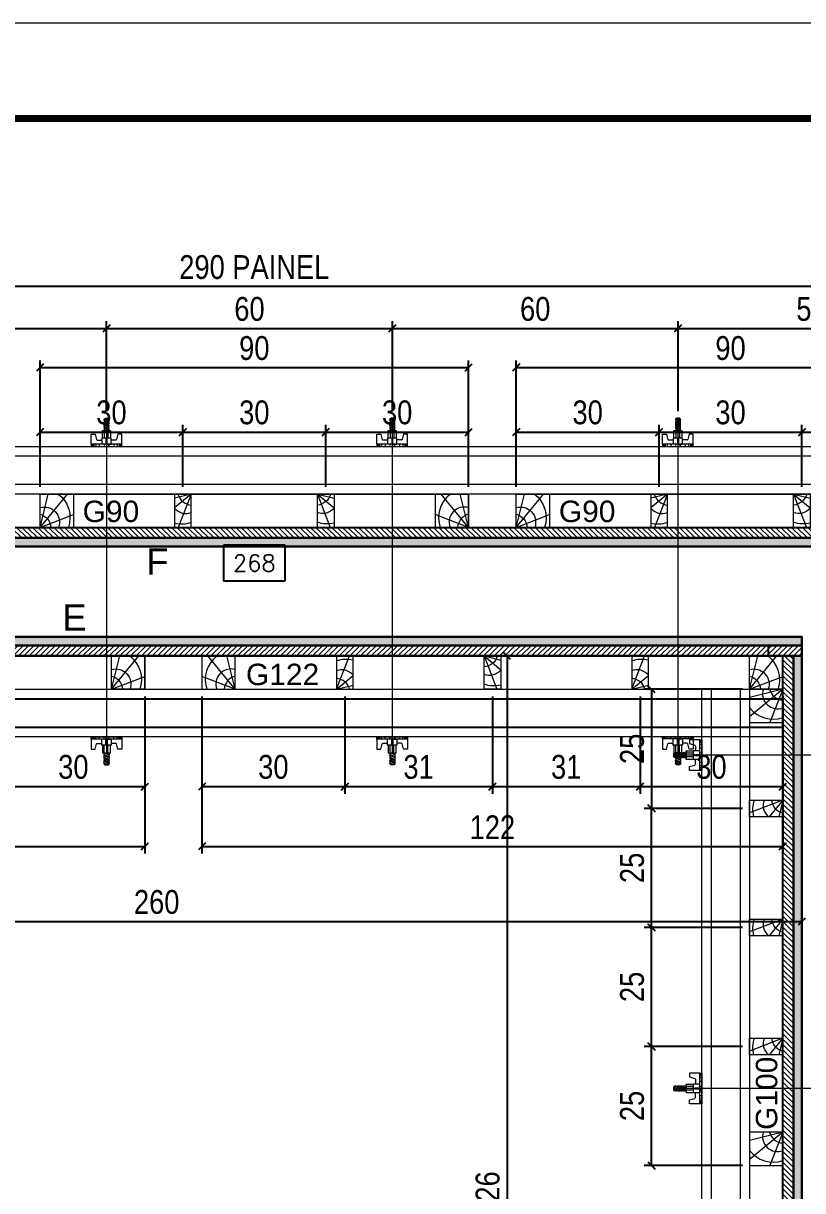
# Model space of a CAD drawing. Extents: x 2949 to 9203, y -16089 to 12527.
# Drawn here: x 6605.4 to 6932.7, y -6340.7 to -5850.5 of the extents above; entities that cross this region are included whole.
import ezdxf
from ezdxf.enums import TextEntityAlignment as Align

# ---------------------------------------------------------------- set-up
doc = ezdxf.new("R2010")
doc.units = 0
doc.linetypes.add('DASHED', pattern=[0.75, 0.5, -0.25])
for name, color, linetype, lineweight in [('CONCRETO', 251, 'Continuous', 25), ('Folhas', 255, 'Continuous', 9), ('Hachura', 251, 'Continuous', 9), ('Madeira', 126, 'Continuous', 18), ('Perfil Metálico', 224, 'Continuous', 18), ('SARRAFO DE PRESSAO', 251, 'DASHED', 9), ('Texto Seção', 7, 'Continuous', 15)]:
    doc.layers.add(name, color=color, linetype=linetype, lineweight=lineweight)
for name, color, linetype in [('COTA', 241, 'Continuous'), ('MEIO_PONT', 93, 'Continuous'), ('Painéis', 200, 'Continuous'), ('SARRAFO', 251, 'Continuous'), ('TEXTO_GERAL', 7, 'Continuous')]:
    doc.layers.add(name, color=color, linetype=linetype)
doc.styles.add('ARIAL', font='arial.ttf')
doc.styles.add('COTA TECNICA 2X', font='techl___.ttf', dxfattribs={"height": 10})
doc.styles.add('ROMANS', font='romans.shx')
doc.styles.add('SANSSERIF', font='sas_____.pfb')
doc.dimstyles.new('Cota Seção interna', dxfattribs={"dimtxt": 7, "dimasz": 6, "dimexe": 0.18, "dimexo": 2, "dimgap": -4, "dimtad": 3, "dimdec": 1, "dimlfac": 0.5, "dimzin": 12, "dimdsep": 46, "dimtxsty": 'ROMANS', "dimblk": 'ARCHTICK', "dimcen": 0.09, "dimse1": 1, "dimse2": 1, "dimsd1": 1, "dimsd2": 1, "dimclrd": 180, "dimclre": 5, "dimclrt": 1, "dimadec": 0, "dimazin": 3, "dimtfac": 1, "dimtdec": 1, "dimtofl": 0, "dimtmove": 0, "dimatfit": 3, "dimldrblk": 'ARCHTICK', "dimfxl": 1, "dimtolj": 1, "dimtzin": 0, "dimarcsym": 0})
doc.dimstyles.new('SECAO PILAR', dxfattribs={"dimtxt": 10, "dimasz": 3, "dimexe": 3, "dimexo": 3, "dimgap": 3, "dimtad": 1, "dimdec": 1, "dimlfac": 0.5, "dimzin": 12, "dimdsep": 46, "dimtxsty": 'COTA TECNICA 2X', "dimblk1": 'OBLIQUE', "dimblk2": 'OBLIQUE', "dimsah": 1, "dimcen": 0.9, "dimclrd": 256, "dimclre": 256, "dimclrt": 256, "dimadec": 1, "dimazin": 3, "dimtfac": 1, "dimtdec": 1, "dimtmove": 0, "dimatfit": 3, "dimfxl": 1, "dimtolj": 1, "dimtzin": 12, "dimarcsym": 0})

# ---------------------------------------------------------------- blocks, each defined once
blk = doc.blocks.new('9999999999')
at = {"layer": 'Folhas'}
blk.add_lwpolyline([(98138.98, 34190.21), (99623.98, 34190.21), (99623.98, 35240.21), (98138.98, 35240.21)], close=True, dxfattribs=at)
at = {"layer": 'Folhas', "color": 30, "const_width": 3}
blk.add_lwpolyline([(98213.98, 34230.21), (99583.98, 34230.21), (99583.98, 35200.21), (98213.98, 35200.21)], close=True, dxfattribs=at)
blk = doc.blocks.new('*D2301')
at = {"layer": 'COTA', "color": 180, "lineweight": -2, "transparency": 16777216}
for p, q in [((6715.4, -6069.66), (6689.4, -6069.66)), ((6689.4, -6069.66), (6689.4, -6084.66)), ((6715.4, -6084.66), (6715.4, -6069.66)), ((6689.4, -6084.66), (6715.4, -6084.66))]:
    blk.add_line(p, q, dxfattribs=at)
at = {"layer": 'Defpoints', "color": 0, "transparency": 16777216}
for p in [(6434.4, -6070.16), (6970.4, -6070.16), (6434.4, -6088.66)]:
    blk.add_point(p, dxfattribs=at)
at = {"layer": 'COTA', "color": 1, "transparency": 16777216, "insert": (6702.4, -6077.16), "char_height": 7, "attachment_point": 5, "style": 'ROMANS'}
blk.add_mtext('\\A1;268', dxfattribs=at)
blk = doc.blocks.new('_ArchTick')
at = {"color": 0, "linetype": 'ByBlock', "const_width": 0.15}
blk.add_lwpolyline([(-0.5, -0.5), (0.5, 0.5)], dxfattribs=at)
blk = doc.blocks.new('_Oblique')
at = {"color": 0, "linetype": 'ByBlock', "lineweight": -2}
blk.add_line((-0.5, -0.5), (0.5, 0.5), dxfattribs=at)
blk = doc.blocks.new('*D2328')
at = {"layer": 'COTA', "lineweight": -2, "transparency": 16777216}
for p, q in [((6412.4, -6059.16), (6412.4, -5958.02)), ((6992.4, -5961.02), (6412.4, -5961.02)), ((6992.4, -6059.16), (6992.4, -5958.02))]:
    blk.add_line(p, q, dxfattribs=at)
at = {"layer": 'Defpoints', "color": 0, "transparency": 16777216}
for p in [(6412.4, -5961.02), (6412.4, -6062.16), (6992.4, -6062.16)]:
    blk.add_point(p, dxfattribs=at)
at = {"layer": 'COTA', "lineweight": -2, "transparency": 16777216, "xscale": 3, "yscale": 3, "zscale": 3, "rotation": 180}
blk.add_blockref('_Oblique', (6412.4, -5961.02), dxfattribs=at)
at = {"layer": 'COTA', "lineweight": -2, "transparency": 16777216, "xscale": 3, "yscale": 3, "zscale": 3}
blk.add_blockref('_Oblique', (6992.4, -5961.02), dxfattribs=at)
at = {"layer": 'COTA', "transparency": 16777216, "insert": (6702.4, -5952.89), "char_height": 10, "attachment_point": 5, "style": 'COTA TECNICA 2X'}
blk.add_mtext('\\A1;290 PAINEL', dxfattribs=at)
blk = doc.blocks.new('*D2329')
at = {"layer": 'COTA', "lineweight": -2, "transparency": 16777216}
for p, q in [((6412.4, -6119.16), (6412.4, -6230.65)), ((6932.4, -6119.16), (6932.4, -6230.65)), ((6412.4, -6227.65), (6932.4, -6227.65))]:
    blk.add_line(p, q, dxfattribs=at)
at = {"layer": 'Defpoints', "color": 0, "transparency": 16777216}
for p in [(6412.4, -6116.16), (6932.4, -6116.16), (6932.4, -6227.65)]:
    blk.add_point(p, dxfattribs=at)
at = {"layer": 'COTA', "lineweight": -2, "transparency": 16777216, "xscale": 3, "yscale": 3, "zscale": 3, "rotation": 180}
blk.add_blockref('_Oblique', (6412.4, -6227.65), dxfattribs=at)
at = {"layer": 'COTA', "lineweight": -2, "transparency": 16777216, "xscale": 3, "yscale": 3, "zscale": 3}
blk.add_blockref('_Oblique', (6932.4, -6227.65), dxfattribs=at)
at = {"layer": 'COTA', "transparency": 16777216, "insert": (6661.4, -6219.54), "char_height": 10, "attachment_point": 5, "style": 'COTA TECNICA 2X'}
blk.add_mtext('\\A1;260', dxfattribs=at)
blk = doc.blocks.new('*D2331')
at = {"layer": 'COTA', "lineweight": -2, "transparency": 16777216}
for p, q in [((6929.4, -6116.16), (6805.53, -6116.16)), ((6808.53, -6116.16), (6808.53, -6568.16)), ((6929.4, -6568.16), (6805.53, -6568.16))]:
    blk.add_line(p, q, dxfattribs=at)
at = {"layer": 'Defpoints', "color": 0, "transparency": 16777216}
for p in [(6932.4, -6116.16), (6808.53, -6568.16), (6932.4, -6568.16)]:
    blk.add_point(p, dxfattribs=at)
at = {"layer": 'COTA', "lineweight": -2, "transparency": 16777216, "xscale": 3, "yscale": 3, "zscale": 3}
for p, rotation in [((6808.53, -6116.16), 90), ((6808.53, -6568.16), 270)]:
    blk.add_blockref('_Oblique', p, dxfattribs=dict(at, rotation=rotation))
at = {"layer": 'COTA', "transparency": 16777216, "insert": (6800.43, -6342.16), "char_height": 10, "attachment_point": 5, "rotation": 90, "style": 'COTA TECNICA 2X'}
blk.add_mtext('\\A1;226', dxfattribs=at)
blk = doc.blocks.new('PONTALETE')
at = {"layer": 'Madeira'}
for q in [(2.71, 7), (7, 5.76), (7, 1.74)]:
    blk.add_line((0, 0), q, dxfattribs=at)
blk.add_lwpolyline([(0, 0), (7, 0), (7, 7), (0, 7)], close=True, dxfattribs=at)
for centre, radius, start, end in [((2.04, 0.06), 6.23, 37.2818, 109.0913), ((1.09, 0.9), 3.19, 343.603, 109.9847), ((-0.21, -0.78), 3.09, 14.6322, 86.0383)]:
    blk.add_arc(centre, radius, start, end, dxfattribs=at)
blk = doc.blocks.new('MEIO PONTALETE')
at = {"layer": 'Madeira'}
for q in [(2.71, 7), (3.5, 2.88), (3.5, 0.87)]:
    blk.add_line((0, 0), q, dxfattribs=at)
blk.add_lwpolyline([(0, 0), (3.5, 0), (3.5, 7), (0, 7)], close=True, dxfattribs=at)
for centre, radius, start, end in [((2.04, 0.06), 6.23, 76.4499, 109.0913), ((1.09, 0.9), 3.19, 40.9063, 109.9847), ((-0.21, -0.78), 3.09, 14.6322, 86.0383)]:
    blk.add_arc(centre, radius, start, end, dxfattribs=at)
blk = doc.blocks.new('*D2289')
at = {"layer": 'COTA', "lineweight": -2, "transparency": 16777216}
for p, q in [((6612.4, -6045.16), (6612.4, -6019.14)), ((6672.4, -6045.16), (6672.4, -6019.14)), ((6612.4, -6022.14), (6672.4, -6022.14))]:
    blk.add_line(p, q, dxfattribs=at)
at = {"layer": 'Defpoints', "color": 0, "transparency": 16777216}
for p in [(6672.4, -6022.14), (6612.4, -6048.16), (6672.4, -6048.16)]:
    blk.add_point(p, dxfattribs=at)
at = {"layer": 'COTA', "lineweight": -2, "transparency": 16777216, "xscale": 3, "yscale": 3, "zscale": 3, "rotation": 180}
blk.add_blockref('_Oblique', (6612.4, -6022.14), dxfattribs=at)
at = {"layer": 'COTA', "lineweight": -2, "transparency": 16777216, "xscale": 3, "yscale": 3, "zscale": 3}
blk.add_blockref('_Oblique', (6672.4, -6022.14), dxfattribs=at)
at = {"layer": 'COTA', "transparency": 16777216, "insert": (6642.4, -6013.92), "char_height": 10, "attachment_point": 5, "style": 'COTA TECNICA 2X'}
blk.add_mtext('\\A1;30', dxfattribs=at)
blk = doc.blocks.new('*D2290')
at = {"layer": 'COTA', "lineweight": -2, "transparency": 16777216}
for p, q in [((6672.4, -6045.16), (6672.4, -6019.14)), ((6732.4, -6045.16), (6732.4, -6019.14)), ((6672.4, -6022.14), (6732.4, -6022.14))]:
    blk.add_line(p, q, dxfattribs=at)
at = {"layer": 'Defpoints', "color": 0, "transparency": 16777216}
for p in [(6732.4, -6022.14), (6672.4, -6048.16), (6732.4, -6048.16)]:
    blk.add_point(p, dxfattribs=at)
at = {"layer": 'COTA', "lineweight": -2, "transparency": 16777216, "xscale": 3, "yscale": 3, "zscale": 3, "rotation": 180}
blk.add_blockref('_Oblique', (6672.4, -6022.14), dxfattribs=at)
at = {"layer": 'COTA', "lineweight": -2, "transparency": 16777216, "xscale": 3, "yscale": 3, "zscale": 3}
blk.add_blockref('_Oblique', (6732.4, -6022.14), dxfattribs=at)
at = {"layer": 'COTA', "transparency": 16777216, "insert": (6702.4, -6013.92), "char_height": 10, "attachment_point": 5, "style": 'COTA TECNICA 2X'}
blk.add_mtext('\\A1;30', dxfattribs=at)
blk = doc.blocks.new('*D2291')
at = {"layer": 'COTA', "lineweight": -2, "transparency": 16777216}
for p, q in [((6732.4, -6045.16), (6732.4, -6019.14)), ((6792.4, -6045.16), (6792.4, -6019.14)), ((6732.4, -6022.14), (6792.4, -6022.14))]:
    blk.add_line(p, q, dxfattribs=at)
at = {"layer": 'Defpoints', "color": 0, "transparency": 16777216}
for p in [(6792.4, -6022.14), (6732.4, -6048.16), (6792.4, -6048.16)]:
    blk.add_point(p, dxfattribs=at)
at = {"layer": 'COTA', "lineweight": -2, "transparency": 16777216, "xscale": 3, "yscale": 3, "zscale": 3, "rotation": 180}
blk.add_blockref('_Oblique', (6732.4, -6022.14), dxfattribs=at)
at = {"layer": 'COTA', "lineweight": -2, "transparency": 16777216, "xscale": 3, "yscale": 3, "zscale": 3}
blk.add_blockref('_Oblique', (6792.4, -6022.14), dxfattribs=at)
at = {"layer": 'COTA', "transparency": 16777216, "insert": (6762.4, -6013.92), "char_height": 10, "attachment_point": 5, "style": 'COTA TECNICA 2X'}
blk.add_mtext('\\A1;30', dxfattribs=at)
blk = doc.blocks.new('*D2292')
at = {"layer": 'COTA', "lineweight": -2, "transparency": 16777216}
for p, q in [((6612.4, -6045.16), (6612.4, -5992.03)), ((6612.4, -5995.03), (6792.4, -5995.03)), ((6792.4, -6045.16), (6792.4, -5992.03))]:
    blk.add_line(p, q, dxfattribs=at)
at = {"layer": 'Defpoints', "color": 0, "transparency": 16777216}
for p in [(6792.4, -5995.03), (6612.4, -6048.16), (6792.4, -6048.16)]:
    blk.add_point(p, dxfattribs=at)
at = {"layer": 'COTA', "lineweight": -2, "transparency": 16777216, "xscale": 3, "yscale": 3, "zscale": 3, "rotation": 180}
blk.add_blockref('_Oblique', (6612.4, -5995.03), dxfattribs=at)
at = {"layer": 'COTA', "lineweight": -2, "transparency": 16777216, "xscale": 3, "yscale": 3, "zscale": 3}
blk.add_blockref('_Oblique', (6792.4, -5995.03), dxfattribs=at)
at = {"layer": 'COTA', "transparency": 16777216, "insert": (6702.4, -5986.9), "char_height": 10, "attachment_point": 5, "style": 'COTA TECNICA 2X'}
blk.add_mtext('\\A1;90', dxfattribs=at)
blk = doc.blocks.new('*D2293')
at = {"layer": 'COTA', "lineweight": -2, "transparency": 16777216}
for p, q in [((6812.4, -6045.16), (6812.4, -6019.14)), ((6872.4, -6045.16), (6872.4, -6019.14)), ((6812.4, -6022.14), (6872.4, -6022.14))]:
    blk.add_line(p, q, dxfattribs=at)
at = {"layer": 'Defpoints', "color": 0, "transparency": 16777216}
for p in [(6872.4, -6022.14), (6812.4, -6048.16), (6872.4, -6048.16)]:
    blk.add_point(p, dxfattribs=at)
at = {"layer": 'COTA', "lineweight": -2, "transparency": 16777216, "xscale": 3, "yscale": 3, "zscale": 3, "rotation": 180}
blk.add_blockref('_Oblique', (6812.4, -6022.14), dxfattribs=at)
at = {"layer": 'COTA', "lineweight": -2, "transparency": 16777216, "xscale": 3, "yscale": 3, "zscale": 3}
blk.add_blockref('_Oblique', (6872.4, -6022.14), dxfattribs=at)
at = {"layer": 'COTA', "transparency": 16777216, "insert": (6842.4, -6013.92), "char_height": 10, "attachment_point": 5, "style": 'COTA TECNICA 2X'}
blk.add_mtext('\\A1;30', dxfattribs=at)
blk = doc.blocks.new('*D2294')
at = {"layer": 'COTA', "lineweight": -2, "transparency": 16777216}
for p, q in [((6872.4, -6045.16), (6872.4, -6019.14)), ((6932.4, -6045.16), (6932.4, -6019.14)), ((6872.4, -6022.14), (6932.4, -6022.14))]:
    blk.add_line(p, q, dxfattribs=at)
at = {"layer": 'Defpoints', "color": 0, "transparency": 16777216}
for p in [(6932.4, -6022.14), (6872.4, -6048.16), (6932.4, -6048.16)]:
    blk.add_point(p, dxfattribs=at)
at = {"layer": 'COTA', "lineweight": -2, "transparency": 16777216, "xscale": 3, "yscale": 3, "zscale": 3, "rotation": 180}
blk.add_blockref('_Oblique', (6872.4, -6022.14), dxfattribs=at)
at = {"layer": 'COTA', "lineweight": -2, "transparency": 16777216, "xscale": 3, "yscale": 3, "zscale": 3}
blk.add_blockref('_Oblique', (6932.4, -6022.14), dxfattribs=at)
at = {"layer": 'COTA', "transparency": 16777216, "insert": (6902.4, -6013.92), "char_height": 10, "attachment_point": 5, "style": 'COTA TECNICA 2X'}
blk.add_mtext('\\A1;30', dxfattribs=at)
blk = doc.blocks.new('*D2295')
at = {"layer": 'COTA', "lineweight": -2, "transparency": 16777216}
for p, q in [((6932.4, -6045.16), (6932.4, -6019.14)), ((6992.4, -6045.16), (6992.4, -6019.14)), ((6932.4, -6022.14), (6992.4, -6022.14))]:
    blk.add_line(p, q, dxfattribs=at)
at = {"layer": 'Defpoints', "color": 0, "transparency": 16777216}
for p in [(6992.4, -6022.14), (6932.4, -6048.16), (6992.4, -6048.16)]:
    blk.add_point(p, dxfattribs=at)
at = {"layer": 'COTA', "lineweight": -2, "transparency": 16777216, "xscale": 3, "yscale": 3, "zscale": 3, "rotation": 180}
blk.add_blockref('_Oblique', (6932.4, -6022.14), dxfattribs=at)
at = {"layer": 'COTA', "lineweight": -2, "transparency": 16777216, "xscale": 3, "yscale": 3, "zscale": 3}
blk.add_blockref('_Oblique', (6992.4, -6022.14), dxfattribs=at)
at = {"layer": 'COTA', "transparency": 16777216, "insert": (6962.4, -6013.92), "char_height": 10, "attachment_point": 5, "style": 'COTA TECNICA 2X'}
blk.add_mtext('\\A1;30', dxfattribs=at)
blk = doc.blocks.new('*D2296')
at = {"layer": 'COTA', "lineweight": -2, "transparency": 16777216}
for p, q in [((6812.4, -6045.16), (6812.4, -5992.03)), ((6812.4, -5995.03), (6992.4, -5995.03)), ((6992.4, -6045.16), (6992.4, -5992.03))]:
    blk.add_line(p, q, dxfattribs=at)
at = {"layer": 'Defpoints', "color": 0, "transparency": 16777216}
for p in [(6992.4, -5995.03), (6812.4, -6048.16), (6992.4, -6048.16)]:
    blk.add_point(p, dxfattribs=at)
at = {"layer": 'COTA', "lineweight": -2, "transparency": 16777216, "xscale": 3, "yscale": 3, "zscale": 3, "rotation": 180}
blk.add_blockref('_Oblique', (6812.4, -5995.03), dxfattribs=at)
at = {"layer": 'COTA', "lineweight": -2, "transparency": 16777216, "xscale": 3, "yscale": 3, "zscale": 3}
blk.add_blockref('_Oblique', (6992.4, -5995.03), dxfattribs=at)
at = {"layer": 'COTA', "transparency": 16777216, "insert": (6902.4, -5986.9), "char_height": 10, "attachment_point": 5, "style": 'COTA TECNICA 2X'}
blk.add_mtext('\\A1;90', dxfattribs=at)
blk = doc.blocks.new('*D2306')
at = {"layer": 'COTA', "lineweight": -2, "transparency": 16777216}
for p, q in [((6596.4, -6133.16), (6596.4, -6174.03)), ((6656.4, -6133.16), (6656.4, -6174.03)), ((6596.4, -6171.03), (6656.4, -6171.03))]:
    blk.add_line(p, q, dxfattribs=at)
at = {"layer": 'Defpoints', "color": 0, "transparency": 16777216}
for p in [(6596.4, -6130.16), (6656.4, -6130.16), (6656.4, -6171.03)]:
    blk.add_point(p, dxfattribs=at)
at = {"layer": 'COTA', "lineweight": -2, "transparency": 16777216, "xscale": 3, "yscale": 3, "zscale": 3, "rotation": 180}
blk.add_blockref('_Oblique', (6596.4, -6171.03), dxfattribs=at)
at = {"layer": 'COTA', "lineweight": -2, "transparency": 16777216, "xscale": 3, "yscale": 3, "zscale": 3}
blk.add_blockref('_Oblique', (6656.4, -6171.03), dxfattribs=at)
at = {"layer": 'COTA', "transparency": 16777216, "insert": (6626.4, -6162.81), "char_height": 10, "attachment_point": 5, "style": 'COTA TECNICA 2X'}
blk.add_mtext('\\A1;30', dxfattribs=at)
blk = doc.blocks.new('*D2307')
at = {"layer": 'COTA', "lineweight": -2, "transparency": 16777216}
for p, q in [((6412.4, -6133.16), (6412.4, -6199.15)), ((6656.4, -6133.16), (6656.4, -6199.15)), ((6412.4, -6196.15), (6656.4, -6196.15))]:
    blk.add_line(p, q, dxfattribs=at)
at = {"layer": 'Defpoints', "color": 0, "transparency": 16777216}
for p in [(6412.4, -6130.16), (6656.4, -6130.16), (6656.4, -6196.15)]:
    blk.add_point(p, dxfattribs=at)
at = {"layer": 'COTA', "lineweight": -2, "transparency": 16777216, "xscale": 3, "yscale": 3, "zscale": 3, "rotation": 180}
blk.add_blockref('_Oblique', (6412.4, -6196.15), dxfattribs=at)
at = {"layer": 'COTA', "lineweight": -2, "transparency": 16777216, "xscale": 3, "yscale": 3, "zscale": 3}
blk.add_blockref('_Oblique', (6656.4, -6196.15), dxfattribs=at)
at = {"layer": 'COTA', "transparency": 16777216, "insert": (6534.4, -6188.09), "char_height": 10, "attachment_point": 5, "style": 'COTA TECNICA 2X'}
blk.add_mtext('\\A1;122', dxfattribs=at)
blk = doc.blocks.new('*D2268')
at = {"layer": 'COTA', "lineweight": -2, "transparency": 16777216}
for p, q in [((6680.4, -6133.16), (6680.4, -6174.03)), ((6740.4, -6133.16), (6740.4, -6174.03)), ((6680.4, -6171.03), (6740.4, -6171.03))]:
    blk.add_line(p, q, dxfattribs=at)
at = {"layer": 'Defpoints', "color": 0, "transparency": 16777216}
for p in [(6680.4, -6130.16), (6740.4, -6130.16), (6740.4, -6171.03)]:
    blk.add_point(p, dxfattribs=at)
at = {"layer": 'COTA', "lineweight": -2, "transparency": 16777216, "xscale": 3, "yscale": 3, "zscale": 3, "rotation": 180}
blk.add_blockref('_Oblique', (6680.4, -6171.03), dxfattribs=at)
at = {"layer": 'COTA', "lineweight": -2, "transparency": 16777216, "xscale": 3, "yscale": 3, "zscale": 3}
blk.add_blockref('_Oblique', (6740.4, -6171.03), dxfattribs=at)
at = {"layer": 'COTA', "transparency": 16777216, "insert": (6710.4, -6162.81), "char_height": 10, "attachment_point": 5, "style": 'COTA TECNICA 2X'}
blk.add_mtext('\\A1;30', dxfattribs=at)
blk = doc.blocks.new('*D2269')
at = {"layer": 'COTA', "lineweight": -2, "transparency": 16777216}
for p, q in [((6740.4, -6133.16), (6740.4, -6174.03)), ((6802.4, -6133.16), (6802.4, -6174.03)), ((6740.4, -6171.03), (6802.4, -6171.03))]:
    blk.add_line(p, q, dxfattribs=at)
at = {"layer": 'Defpoints', "color": 0, "transparency": 16777216}
for p in [(6740.4, -6130.16), (6802.4, -6130.16), (6802.4, -6171.03)]:
    blk.add_point(p, dxfattribs=at)
at = {"layer": 'COTA', "lineweight": -2, "transparency": 16777216, "xscale": 3, "yscale": 3, "zscale": 3, "rotation": 180}
blk.add_blockref('_Oblique', (6740.4, -6171.03), dxfattribs=at)
at = {"layer": 'COTA', "lineweight": -2, "transparency": 16777216, "xscale": 3, "yscale": 3, "zscale": 3}
blk.add_blockref('_Oblique', (6802.4, -6171.03), dxfattribs=at)
at = {"layer": 'COTA', "transparency": 16777216, "insert": (6771.4, -6162.81), "char_height": 10, "attachment_point": 5, "style": 'COTA TECNICA 2X'}
blk.add_mtext('\\A1;31', dxfattribs=at)
blk = doc.blocks.new('*D2270')
at = {"layer": 'COTA', "lineweight": -2, "transparency": 16777216}
for p, q in [((6802.4, -6133.16), (6802.4, -6174.03)), ((6864.4, -6133.16), (6864.4, -6174.03)), ((6802.4, -6171.03), (6864.4, -6171.03))]:
    blk.add_line(p, q, dxfattribs=at)
at = {"layer": 'Defpoints', "color": 0, "transparency": 16777216}
for p in [(6802.4, -6130.16), (6864.4, -6130.16), (6864.4, -6171.03)]:
    blk.add_point(p, dxfattribs=at)
at = {"layer": 'COTA', "lineweight": -2, "transparency": 16777216, "xscale": 3, "yscale": 3, "zscale": 3, "rotation": 180}
blk.add_blockref('_Oblique', (6802.4, -6171.03), dxfattribs=at)
at = {"layer": 'COTA', "lineweight": -2, "transparency": 16777216, "xscale": 3, "yscale": 3, "zscale": 3}
blk.add_blockref('_Oblique', (6864.4, -6171.03), dxfattribs=at)
at = {"layer": 'COTA', "transparency": 16777216, "insert": (6833.4, -6162.81), "char_height": 10, "attachment_point": 5, "style": 'COTA TECNICA 2X'}
blk.add_mtext('\\A1;31', dxfattribs=at)
blk = doc.blocks.new('*D2271')
at = {"layer": 'COTA', "lineweight": -2, "transparency": 16777216}
for p, q in [((6864.4, -6133.16), (6864.4, -6174.03)), ((6924.4, -6133.16), (6924.4, -6174.03)), ((6864.4, -6171.03), (6924.4, -6171.03))]:
    blk.add_line(p, q, dxfattribs=at)
at = {"layer": 'Defpoints', "color": 0, "transparency": 16777216}
for p in [(6864.4, -6130.16), (6924.4, -6130.16), (6924.4, -6171.03)]:
    blk.add_point(p, dxfattribs=at)
at = {"layer": 'COTA', "lineweight": -2, "transparency": 16777216, "xscale": 3, "yscale": 3, "zscale": 3, "rotation": 180}
blk.add_blockref('_Oblique', (6864.4, -6171.03), dxfattribs=at)
at = {"layer": 'COTA', "lineweight": -2, "transparency": 16777216, "xscale": 3, "yscale": 3, "zscale": 3}
blk.add_blockref('_Oblique', (6924.4, -6171.03), dxfattribs=at)
at = {"layer": 'COTA', "transparency": 16777216, "insert": (6894.4, -6162.81), "char_height": 10, "attachment_point": 5, "style": 'COTA TECNICA 2X'}
blk.add_mtext('\\A1;30', dxfattribs=at)
blk = doc.blocks.new('*D2272')
at = {"layer": 'COTA', "lineweight": -2, "transparency": 16777216}
for p, q in [((6680.4, -6133.16), (6680.4, -6199.15)), ((6924.4, -6133.16), (6924.4, -6199.15)), ((6680.4, -6196.15), (6924.4, -6196.15))]:
    blk.add_line(p, q, dxfattribs=at)
at = {"layer": 'Defpoints', "color": 0, "transparency": 16777216}
for p in [(6680.4, -6130.16), (6924.4, -6130.16), (6924.4, -6196.15)]:
    blk.add_point(p, dxfattribs=at)
at = {"layer": 'COTA', "lineweight": -2, "transparency": 16777216, "xscale": 3, "yscale": 3, "zscale": 3, "rotation": 180}
blk.add_blockref('_Oblique', (6680.4, -6196.15), dxfattribs=at)
at = {"layer": 'COTA', "lineweight": -2, "transparency": 16777216, "xscale": 3, "yscale": 3, "zscale": 3}
blk.add_blockref('_Oblique', (6924.4, -6196.15), dxfattribs=at)
at = {"layer": 'COTA', "transparency": 16777216, "insert": (6802.4, -6188.09), "char_height": 10, "attachment_point": 5, "style": 'COTA TECNICA 2X'}
blk.add_mtext('\\A1;122', dxfattribs=at)
blk = doc.blocks.new('*D2312')
at = {"layer": 'COTA', "linetype": 'ByBlock', "lineweight": -2, "transparency": 16777216}
for p, q in [((6907.4, -6280.16), (6866.2, -6280.16)), ((6869.2, -6330.16), (6869.2, -6280.16)), ((6907.4, -6330.16), (6866.2, -6330.16))]:
    blk.add_line(p, q, dxfattribs=at)
at = {"layer": 'Defpoints', "color": 0, "linetype": 'ByBlock', "transparency": 16777216}
for p in [(6869.2, -6280.16), (6910.4, -6280.16), (6910.4, -6330.16)]:
    blk.add_point(p, dxfattribs=at)
at = {"layer": 'COTA', "linetype": 'ByBlock', "lineweight": -2, "transparency": 16777216, "xscale": 3, "yscale": 3, "zscale": 3}
for p, rotation in [((6869.2, -6280.16), 90), ((6869.2, -6330.16), 270)]:
    blk.add_blockref('_Oblique', p, dxfattribs=dict(at, rotation=rotation))
at = {"layer": 'COTA', "linetype": 'ByBlock', "transparency": 16777216, "insert": (6861.09, -6305.16), "char_height": 10, "attachment_point": 5, "rotation": 90, "style": 'COTA TECNICA 2X'}
blk.add_mtext('\\A1;25', dxfattribs=at)
blk = doc.blocks.new('*D2313')
at = {"layer": 'COTA', "linetype": 'ByBlock', "lineweight": -2, "transparency": 16777216}
for p, q in [((6907.4, -6230.16), (6866.2, -6230.16)), ((6869.2, -6280.16), (6869.2, -6230.16)), ((6907.4, -6280.16), (6866.2, -6280.16))]:
    blk.add_line(p, q, dxfattribs=at)
at = {"layer": 'Defpoints', "color": 0, "linetype": 'ByBlock', "transparency": 16777216}
for p in [(6869.2, -6230.16), (6910.4, -6230.16), (6910.4, -6280.16)]:
    blk.add_point(p, dxfattribs=at)
at = {"layer": 'COTA', "linetype": 'ByBlock', "lineweight": -2, "transparency": 16777216, "xscale": 3, "yscale": 3, "zscale": 3}
for p, rotation in [((6869.2, -6230.16), 90), ((6869.2, -6280.16), 270)]:
    blk.add_blockref('_Oblique', p, dxfattribs=dict(at, rotation=rotation))
at = {"layer": 'COTA', "linetype": 'ByBlock', "transparency": 16777216, "insert": (6861.09, -6255.16), "char_height": 10, "attachment_point": 5, "rotation": 90, "style": 'COTA TECNICA 2X'}
blk.add_mtext('\\A1;25', dxfattribs=at)
blk = doc.blocks.new('*D2314')
at = {"layer": 'COTA', "linetype": 'ByBlock', "lineweight": -2, "transparency": 16777216}
for p, q in [((6907.4, -6180.16), (6866.2, -6180.16)), ((6869.2, -6230.16), (6869.2, -6180.16)), ((6907.4, -6230.16), (6866.2, -6230.16))]:
    blk.add_line(p, q, dxfattribs=at)
at = {"layer": 'Defpoints', "color": 0, "linetype": 'ByBlock', "transparency": 16777216}
for p in [(6869.2, -6180.16), (6910.4, -6180.16), (6910.4, -6230.16)]:
    blk.add_point(p, dxfattribs=at)
at = {"layer": 'COTA', "linetype": 'ByBlock', "lineweight": -2, "transparency": 16777216, "xscale": 3, "yscale": 3, "zscale": 3}
for p, rotation in [((6869.2, -6180.16), 90), ((6869.2, -6230.16), 270)]:
    blk.add_blockref('_Oblique', p, dxfattribs=dict(at, rotation=rotation))
at = {"layer": 'COTA', "linetype": 'ByBlock', "transparency": 16777216, "insert": (6861.09, -6205.16), "char_height": 10, "attachment_point": 5, "rotation": 90, "style": 'COTA TECNICA 2X'}
blk.add_mtext('\\A1;25', dxfattribs=at)
blk = doc.blocks.new('*D2315')
at = {"layer": 'COTA', "linetype": 'ByBlock', "lineweight": -2, "transparency": 16777216}
for p, q in [((6907.4, -6130.16), (6866.2, -6130.16)), ((6869.2, -6130.16), (6869.2, -6180.16)), ((6907.4, -6180.16), (6866.2, -6180.16))]:
    blk.add_line(p, q, dxfattribs=at)
at = {"layer": 'Defpoints', "color": 0, "linetype": 'ByBlock', "transparency": 16777216}
for p in [(6910.4, -6130.16), (6869.2, -6180.16), (6910.4, -6180.16)]:
    blk.add_point(p, dxfattribs=at)
at = {"layer": 'COTA', "linetype": 'ByBlock', "lineweight": -2, "transparency": 16777216, "xscale": 3, "yscale": 3, "zscale": 3}
for p, rotation in [((6869.2, -6130.16), 90), ((6869.2, -6180.16), 270)]:
    blk.add_blockref('_Oblique', p, dxfattribs=dict(at, rotation=rotation))
at = {"layer": 'COTA', "linetype": 'ByBlock', "transparency": 16777216, "insert": (6861.09, -6155.16), "char_height": 10, "attachment_point": 5, "rotation": 90, "style": 'COTA TECNICA 2X'}
blk.add_mtext('\\A1;25', dxfattribs=at)
blk = doc.blocks.new('C')
at = {"layer": 'Hachura', "color": 0}
for p, q in [((0, 3.22), (0, -3.22)), ((0.45, 3.22), (0, 3.22)), ((0.46, 3.16), (0, 3.16)), ((0.46, 3.05), (0, 3.05)), ((0.46, 2.88), (0, 2.88)), ((0, 2.75), (0, -1.16)), ((0.46, 2.65), (0, 2.65)), ((0.45, -3.23), (0.45, 3.22)), ((0.45, 3.22), (2.58, 3.22)), ((2.58, 3.22), (2.58, 2.39)), ((0.46, 2.23), (0, 2.23)), ((0.46, 1.51), (0, 1.51)), ((0.39, 0.49), (0.17, 0.49)), ((1.74, 0.97), (0.45, 0.97)), ((1.45, 0.1), (0.45, 0.1)), ((1.35, 1.94), (1.35, 0.96)), ((2.58, 2.39), (1.47, 2.09)), ((1.74, -0.97), (1.74, 0.97)), ((1.74, 0.97), (1.74, 0.84)), ((1.74, 0.97), (1.74, 0.84)), ((1.74, 0.84), (3.35, 0.84)), ((3.35, 0.45), (1.74, 0.45)), ((3.32, 0.84), (3.32, -0.84)), ((3.35, 0.84), (3.35, -0.84)), ((3.68, 0.45), (3.35, 0.45)), ((3.84, -0.52), (3.35, 0.45)), ((3.35, 0.06), (3.67, -0.57)), ((3.68, 0.45), (4.16, -0.52)), ((3.72, 0.5), (4.25, -0.57)), ((4.37, -0.55), (3.83, 0.53)), ((4.15, 0.45), (3.93, 0.45)), ((4.42, -0.52), (3.93, 0.45)), ((4.15, 0.45), (4.26, 0.45)), ((4.26, 0.45), (4.74, -0.52)), ((4.3, 0.5), (4.83, -0.57)), ((4.95, -0.55), (4.41, 0.53)), ((4.51, 0.45), (4.84, 0.45)), ((5, -0.52), (4.51, 0.45)), ((4.84, 0.45), (5.32, -0.52)), ((4.88, 0.5), (5.41, -0.57)), ((5.53, -0.55), (4.99, 0.53)), ((5.58, -0.52), (5.09, 0.45)), ((5.42, 0.45), (5.09, 0.45)), ((5.58, -0.52), (5.09, 0.45)), ((5.42, 0.45), (5.74, -0.19)), ((5.46, 0.5), (5.74, -0.07)), ((5.74, 0.19), (5.57, 0.53)), ((5.74, 0.32), (5.68, 0.45)), ((5.68, 0.45), (5.74, 0.45)), ((5.74, 0.45), (5.9, 0.29)), ((5.74, 0.45), (5.74, -0.52)), ((5.9, -0.36), (5.9, 0.29)), ((0.45, 0), (0, 0)), ((0.46, -1.52), (0, -1.52)), ((0.46, -2.23), (0, -2.23)), ((0.08, -0.48), (0.29, -0.48)), ((0.29, -0.48), (0.4, -0.48)), ((0.45, 0), (0.45, -0.97)), ((0.45, -0.16), (1.45, -0.16)), ((0.45, -0.65), (0.45, -0.32)), ((0.45, -3.23), (0.45, -0.65)), ((0.45, -0.97), (1.74, -0.97)), ((1.35, -1.94), (1.35, -0.97)), ((2.58, -2.39), (1.47, -2.1)), ((3.35, -0.32), (1.74, -0.32)), ((3.35, -0.84), (1.74, -0.84)), ((2.58, -3.23), (2.58, -2.39)), ((3.35, -0.07), (3.58, -0.52)), ((3.35, -0.52), (3.58, -0.52)), ((3.84, -0.52), (4.16, -0.52)), ((4.42, -0.52), (4.74, -0.52)), ((4.63, -0.52), (4.74, -0.52)), ((5, -0.52), (5.32, -0.52)), ((5.58, -0.52), (5.74, -0.52)), ((5.74, -0.52), (5.9, -0.36)), ((5.74, -0.52), (5.74, -0.52)), ((0.46, -2.65), (0, -2.65)), ((0.46, -2.88), (0, -2.88)), ((0.46, -3.05), (0, -3.05)), ((0.46, -3.16), (0, -3.16)), ((0, -3.22), (2.57, -3.22))]:
    blk.add_line(p, q, dxfattribs=at)
for centre, radius, start, end in [((1.52, 1.94), 0.161, 104.7436, 180), ((1.44, -0.03), 0.129, 272.695, 87.305), ((3.81, 0.39), 0.143, 25.5688, 154.4312), ((4.39, 0.39), 0.143, 25.5688, 154.4312), ((4.97, 0.39), 0.143, 25.5688, 154.4312), ((5.55, 0.39), 0.143, 25.5688, 154.4312), ((0.17, -0.37), 0.174, 221.744, 317.8592), ((1.52, -1.94), 0.161, 180, 255.2564), ((3.71, -0.4), 0.174, 222.1408, 318.256), ((4.29, -0.4), 0.174, 222.1408, 318.256), ((4.87, -0.4), 0.174, 222.1408, 318.256), ((5.45, -0.4), 0.174, 222.1408, 318.256), ((5.61, -0.4), 0.174, 317.8592, 318.256)]:
    blk.add_arc(centre, radius, start, end, dxfattribs=at)
blk = doc.blocks.new('*D2318')
at = {"layer": 'COTA', "linetype": 'ByBlock', "lineweight": -2, "transparency": 16777216}
for p, q in [((6520.37, -6013.35), (6520.37, -5975.56)), ((6640.37, -6013.36), (6640.37, -5975.56)), ((6520.37, -5978.56), (6640.37, -5978.56))]:
    blk.add_line(p, q, dxfattribs=at)
at = {"layer": 'Defpoints', "color": 0, "linetype": 'ByBlock', "transparency": 16777216}
for p in [(6640.37, -5978.56), (6520.37, -6016.35), (6640.37, -6016.36)]:
    blk.add_point(p, dxfattribs=at)
at = {"layer": 'COTA', "linetype": 'ByBlock', "lineweight": -2, "transparency": 16777216, "xscale": 3, "yscale": 3, "zscale": 3, "rotation": 180}
blk.add_blockref('_Oblique', (6520.37, -5978.56), dxfattribs=at)
at = {"layer": 'COTA', "linetype": 'ByBlock', "lineweight": -2, "transparency": 16777216, "xscale": 3, "yscale": 3, "zscale": 3}
blk.add_blockref('_Oblique', (6640.37, -5978.56), dxfattribs=at)
at = {"layer": 'COTA', "linetype": 'ByBlock', "transparency": 16777216, "insert": (6580.37, -5970.46), "char_height": 10, "attachment_point": 5, "style": 'COTA TECNICA 2X'}
blk.add_mtext('\\A1;60', dxfattribs=at)
blk = doc.blocks.new('*D2319')
at = {"layer": 'COTA', "linetype": 'ByBlock', "lineweight": -2, "transparency": 16777216}
for p, q in [((6640.37, -6013.36), (6640.37, -5975.56)), ((6760.37, -6013.34), (6760.37, -5975.56)), ((6640.37, -5978.56), (6760.37, -5978.56))]:
    blk.add_line(p, q, dxfattribs=at)
at = {"layer": 'Defpoints', "color": 0, "linetype": 'ByBlock', "transparency": 16777216}
for p in [(6760.37, -5978.56), (6640.37, -6016.36), (6760.37, -6016.34)]:
    blk.add_point(p, dxfattribs=at)
at = {"layer": 'COTA', "linetype": 'ByBlock', "lineweight": -2, "transparency": 16777216, "xscale": 3, "yscale": 3, "zscale": 3, "rotation": 180}
blk.add_blockref('_Oblique', (6640.37, -5978.56), dxfattribs=at)
at = {"layer": 'COTA', "linetype": 'ByBlock', "lineweight": -2, "transparency": 16777216, "xscale": 3, "yscale": 3, "zscale": 3}
blk.add_blockref('_Oblique', (6760.37, -5978.56), dxfattribs=at)
at = {"layer": 'COTA', "linetype": 'ByBlock', "transparency": 16777216, "insert": (6700.37, -5970.46), "char_height": 10, "attachment_point": 5, "style": 'COTA TECNICA 2X'}
blk.add_mtext('\\A1;60', dxfattribs=at)
blk = doc.blocks.new('*D2320')
at = {"layer": 'COTA', "linetype": 'ByBlock', "lineweight": -2, "transparency": 16777216}
for p, q in [((6760.37, -6013.34), (6760.37, -5975.56)), ((6880.37, -6013.33), (6880.37, -5975.56)), ((6760.37, -5978.56), (6880.37, -5978.56))]:
    blk.add_line(p, q, dxfattribs=at)
at = {"layer": 'Defpoints', "color": 0, "linetype": 'ByBlock', "transparency": 16777216}
for p in [(6880.37, -5978.56), (6760.37, -6016.34), (6880.37, -6016.33)]:
    blk.add_point(p, dxfattribs=at)
at = {"layer": 'COTA', "linetype": 'ByBlock', "lineweight": -2, "transparency": 16777216, "xscale": 3, "yscale": 3, "zscale": 3, "rotation": 180}
blk.add_blockref('_Oblique', (6760.37, -5978.56), dxfattribs=at)
at = {"layer": 'COTA', "linetype": 'ByBlock', "lineweight": -2, "transparency": 16777216, "xscale": 3, "yscale": 3, "zscale": 3}
blk.add_blockref('_Oblique', (6880.37, -5978.56), dxfattribs=at)
at = {"layer": 'COTA', "linetype": 'ByBlock', "transparency": 16777216, "insert": (6820.37, -5970.46), "char_height": 10, "attachment_point": 5, "style": 'COTA TECNICA 2X'}
blk.add_mtext('\\A1;60', dxfattribs=at)
blk = doc.blocks.new('*D2321')
at = {"layer": 'COTA', "linetype": 'ByBlock', "lineweight": -2, "transparency": 16777216}
for p, q in [((6880.37, -6013.33), (6880.37, -5975.56)), ((6992.44, -6565.16), (6992.44, -5975.56)), ((6880.37, -5978.56), (6992.44, -5978.56))]:
    blk.add_line(p, q, dxfattribs=at)
at = {"layer": 'Defpoints', "color": 0, "linetype": 'ByBlock', "transparency": 16777216}
for p in [(6992.44, -5978.56), (6880.37, -6016.33), (6992.44, -6568.16)]:
    blk.add_point(p, dxfattribs=at)
at = {"layer": 'COTA', "linetype": 'ByBlock', "lineweight": -2, "transparency": 16777216, "xscale": 3, "yscale": 3, "zscale": 3, "rotation": 180}
blk.add_blockref('_Oblique', (6880.37, -5978.56), dxfattribs=at)
at = {"layer": 'COTA', "linetype": 'ByBlock', "lineweight": -2, "transparency": 16777216, "xscale": 3, "yscale": 3, "zscale": 3}
blk.add_blockref('_Oblique', (6992.44, -5978.56), dxfattribs=at)
at = {"layer": 'COTA', "linetype": 'ByBlock', "transparency": 16777216, "insert": (6936.41, -5970.45), "char_height": 10, "attachment_point": 5, "style": 'COTA TECNICA 2X'}
blk.add_mtext('\\A1;56', dxfattribs=at)

msp = doc.modelspace()

# ---------------------------------------------------------------- hatches: boundary and pattern name
at = {"layer": 'Hachura'}
h = msp.add_hatch(dxfattribs=at)
h.set_pattern_fill('ANSI31', color=256, scale=0.5, angle=270, style=0)
h.set_pattern_definition([(315, (-948.9775, -17194.0637), (1.12253202, 1.12253202), [])])
h.paths.add_polyline_path([(6412.4, -6062.16), (6412.4, -6066.56), (6992.4, -6066.56), (6992.4, -6062.16)])
h = msp.add_hatch(color=256, dxfattribs=at)
h.dxf.hatch_style = 1
h.paths.add_polyline_path([(6992.4, -6066.56), (6992.4, -6070.16), (6412.4, -6070.16), (6412.4, -6066.56)])
h = msp.add_hatch(color=256, dxfattribs=at)
h.dxf.hatch_style = 1
h.paths.add_polyline_path([(6412.4, -6108.16), (6932.4, -6108.16), (6932.4, -6111.76), (6412.4, -6111.76)])
h = msp.add_hatch(dxfattribs=at)
h.set_pattern_fill('ANSI31', color=256, scale=0.5, angle=360, style=0)
h.set_pattern_definition([(45, (16816.764, 16779.6472), (-1.12253202, 1.12253202), [])])
h.paths.add_polyline_path([(6412.4, -6111.76), (6412.4, -6116.16), (6932.4, -6116.16), (6932.4, -6111.76)])
h = msp.add_hatch(dxfattribs=at)
h.set_pattern_fill('ANSI31', color=256, scale=0.5, angle=270, style=0)
h.set_pattern_definition([(315, (30512.6204, -15425.1128), (1.12253202, 1.12253202), [])])
h.paths.add_polyline_path([(6928.8, -6116.16), (6924.4, -6116.16), (6924.4, -6568.16), (6928.8, -6568.16)])
h = msp.add_hatch(color=256, dxfattribs=at)
h.dxf.hatch_style = 1
h.paths.add_polyline_path([(6932.4, -6116.16), (6932.4, -6568.16), (6928.8, -6568.16), (6928.8, -6116.16)])

# ---------------------------------------------------------------- linework, layer by layer
at = {"layer": 'CONCRETO', "color": 2}
msp.add_lwpolyline([(6970.4, -6546.16), (6932.4, -6546.16), (6932.4, -6108.16), (6434.4, -6108.16), (6434.4, -6070.16), (6970.4, -6070.16)], close=True, dxfattribs=at)
at = {"layer": 'Hachura'}
for p, q in [((6640.31, -6017.35), (6640.32, -6157.15)), ((6760.31, -6017.34), (6760.32, -6157.14)), ((6880.31, -6017.33), (6880.32, -6157.13)), ((7023.17, -6157.76), (6883.37, -6157.77)), ((7023.18, -6297.76), (6883.38, -6297.77))]:
    msp.add_line(p, q, dxfattribs=at)
at = {"layer": 'Madeira'}
for points in [[(6992.4, -6062.16), (6992.4, -6048.16), (6412.4, -6048.16), (6412.4, -6062.16)], [(6612.4, -6062.16), (6612.4, -6048.16), (6792.4, -6048.16), (6792.4, -6062.16)], [(6812.4, -6062.16), (6812.4, -6048.16), (6992.4, -6048.16), (6992.4, -6062.16)], [(6412.4, -6116.16), (6412.4, -6130.16), (6656.4, -6130.16), (6656.4, -6116.16)], [(6680.4, -6116.16), (6680.4, -6130.16), (6924.4, -6130.16), (6924.4, -6116.16)], [(6910.4, -6330.16), (6924.4, -6330.16), (6924.4, -6130.16), (6910.4, -6130.16)]]:
    msp.add_lwpolyline(points, close=True, dxfattribs=at)
at = {"layer": 'Painéis'}
for points in [[(6992.4, -6066.56), (6992.4, -6070.16), (6412.4, -6070.16), (6412.4, -6066.56)], [(6412.4, -6108.16), (6932.4, -6108.16), (6932.4, -6111.76), (6412.4, -6111.76)], [(6932.4, -6116.16), (6932.4, -6568.16), (6928.8, -6568.16), (6928.8, -6116.16)]]:
    msp.add_lwpolyline(points, close=True, dxfattribs=at)
at = {"layer": 'Perfil Metálico'}
for points in [[(6380.46, -6048.16), (6380.46, -6028.16), (7030.72, -6028.16), (7030.72, -6048.16)], [(7030.72, -6032.16), (7030.72, -6044.16), (6380.46, -6044.16), (6380.46, -6032.16)], [(6380.46, -6150.16), (6380.46, -6130.16), (6924.4, -6130.16), (6924.4, -6150.16)], [(6890.4, -6130.16), (6910.4, -6130.16), (6910.4, -6592.53), (6890.4, -6592.53)], [(6906.4, -6592.53), (6894.4, -6592.53), (6894.4, -6130.16), (6906.4, -6130.16)]]:
    msp.add_lwpolyline(points, close=True, dxfattribs=at)
at = {"layer": 'SARRAFO'}
msp.add_line((6918.4, -6116.16), (6918.4, -6111.76), dxfattribs=at)
for points in [[(6992.4, -6066.56), (6412.4, -6066.56), (6412.4, -6062.16), (6992.4, -6062.16)], [(6992.4, -6066.56), (6412.4, -6066.56), (6412.4, -6062.16), (6992.4, -6062.16)], [(6932.4, -6116.16), (6412.4, -6116.16), (6412.4, -6111.76), (6932.4, -6111.76)], [(6932.4, -6116.16), (6932.4, -6111.76), (6412.4, -6111.76), (6412.4, -6116.16)], [(6928.8, -6116.16), (6928.8, -6568.16), (6924.4, -6568.16), (6924.4, -6116.16)], [(6924.4, -6134.16), (6924.4, -6146.16), (6380.46, -6146.16), (6380.46, -6134.16)]]:
    msp.add_lwpolyline(points, close=True, dxfattribs=at)

# ---------------------------------------------------------------- block references
at = {"layer": 'Hachura', "linetype": 'Continuous', "yscale": 2, "zscale": 2}
for p, xscale, rotation in [((6640.31, -6028.16), 2, 90.00000000000001), ((6760.31, -6028.14), 2, 90.00000000000001), ((6880.31, -6028.13), 2, 90.00000000000001), ((6640.31, -6150.16), -2, 90), ((6760.31, -6150.14), -2, 90), ((6880.31, -6150.13), -2, 90)]:
    msp.add_blockref('C', p, dxfattribs=dict(at, xscale=xscale, rotation=rotation))
at = {"layer": 'Hachura', "linetype": 'Continuous', "xscale": -2, "yscale": 2, "zscale": 2}
for p in [(6890.4, -6157.76), (6890.4, -6297.76)]:
    msp.add_blockref('C', p, dxfattribs=at)
at = {"layer": 'Madeira'}
for name, p, xscale, yscale, zscale, rotation in [('PONTALETE', (6642.4, -6130.16), -2, 2, 2, 270), ('PONTALETE', (6694.4, -6130.16), 2, 2, 2, 89.99999999999999), ('MEIO PONTALETE', (6798.9, -6116.16), -1.999999997962732, 1.999999997962732, 1.999999997962732, 180), ('PONTALETE', (6910.4, -6130.16), -2, 2, 2, 270)]:
    msp.add_blockref(name, p, dxfattribs=dict(at, xscale=xscale, yscale=yscale, zscale=zscale, rotation=rotation))
at = {"layer": 'Madeira', "xscale": 1.999999997962732, "yscale": 1.999999997962732, "zscale": 1.999999997962732}
for p in [(6736.9, -6130.16), (6860.9, -6130.16)]:
    msp.add_blockref('MEIO PONTALETE', p, dxfattribs=at)
at = {"layer": 'MEIO_PONT'}
for name, p, xscale, yscale, zscale, rotation in [('PONTALETE', (6612.4, -6062.16), -2, 2, 2, 270), ('MEIO PONTALETE', (6675.9, -6048.16), 1.999999997962732, 1.999999997962732, 1.999999997962732, 180), ('MEIO PONTALETE', (6728.9, -6048.16), -1.999999997962732, 1.999999997962732, 1.999999997962732, 180), ('PONTALETE', (6792.4, -6062.16), 2, 2, 2, 89.99999999999997), ('PONTALETE', (6812.4, -6062.16), -2, 2, 2, 270), ('MEIO PONTALETE', (6875.9, -6048.16), 1.999999997962732, 1.999999997962732, 1.999999997962732, 180), ('MEIO PONTALETE', (6928.9, -6048.16), -1.999999997962732, 1.999999997962732, 1.999999997962732, 180), ('PONTALETE', (6924.4, -6130.16), 2, 2, 2, 180), ('MEIO PONTALETE', (6924.4, -6176.66), -1.999999997962732, 1.999999997962732, 1.999999997962732, 90), ('MEIO PONTALETE', (6924.4, -6226.66), -1.999999997962732, 1.999999997962732, 1.999999997962732, 90), ('MEIO PONTALETE', (6924.4, -6276.66), -1.999999997962732, 1.999999997962732, 1.999999997962732, 90), ('PONTALETE', (6924.4, -6316.16), 2, 2, 2, 180)]:
    msp.add_blockref(name, p, dxfattribs=dict(at, xscale=xscale, yscale=yscale, zscale=zscale, rotation=rotation))
at = {"layer": 'SARRAFO DE PRESSAO', "color": 6, "linetype": 'ByBlock'}
msp.add_blockref('9999999999', (-92019.94, -41090.67), dxfattribs=at)

# ---------------------------------------------------------------- texts
at = {"layer": 'Texto Seção', "color": 0, "linetype": 'Continuous', "style": 'SANSSERIF'}
msp.add_text('G100', height=9, rotation=90, dxfattribs=at).set_placement((6917.54, -6315.22), align=Align.MIDDLE_LEFT)
at = {"layer": 'TEXTO_GERAL', "color": 0, "linetype": 'Continuous', "style": 'SANSSERIF'}
for s, p in [('G90', (6630.31, -6055.43)), ('G90', (6830.31, -6055.43)), ('G122', (6698.9, -6123.92))]:
    msp.add_text(s, height=9, dxfattribs=at).set_placement(p, align=Align.MIDDLE_LEFT)
at = {"layer": 'TEXTO_GERAL', "style": 'ARIAL'}
for s, p in [('F', (6661.68, -6076.51)), ('E', (6626.88, -6100.02))]:
    msp.add_text(s, height=11, dxfattribs=at).set_placement(p, align=Align.MIDDLE_CENTER)

# ---------------------------------------------------------------- dimensions: what is measured, and where the dimension line sits
at = {"layer": 'COTA'}
dim = msp.add_linear_dim(base=(6412.4, -5961.02), p1=(6992.4, -6062.16), p2=(6412.4, -6062.16), text='<> PAINEL', dimstyle='SECAO PILAR', dxfattribs=at)
dim.commit()
dim.dimension.update_dxf_attribs({"geometry": '*D2328', "text_midpoint": (6702.4, -5961.02), "dimtype": 160})
at = {"layer": 'COTA', "linetype": 'ByBlock'}
for base, p1, p2, picture, middle in [((6640.37, -5978.56), (6520.37, -6016.35), (6640.37, -6016.36), '*D2318', (6580.37, -5970.46)), ((6760.37, -5978.56), (6640.37, -6016.36), (6760.37, -6016.34), '*D2319', (6700.37, -5970.46)), ((6880.37, -5978.56), (6760.37, -6016.34), (6880.37, -6016.33), '*D2320', (6820.37, -5970.46)), ((6992.44, -5978.56), (6880.37, -6016.33), (6992.44, -6568.16), '*D2321', (6936.41, -5970.45))]:
    dim = msp.add_linear_dim(base=base, p1=p1, p2=p2, dimstyle='SECAO PILAR', override={"dimtmove": 1}, dxfattribs=at)
    dim.commit()
    dim.dimension.update_dxf_attribs({"geometry": picture, "text_midpoint": middle})
at = {"layer": 'COTA'}
for base, p1, p2, picture, middle in [((6792.4, -5995.03), (6612.4, -6048.16), (6792.4, -6048.16), '*D2292', (6702.4, -5986.9)), ((6992.4, -5995.03), (6812.4, -6048.16), (6992.4, -6048.16), '*D2296', (6902.4, -5986.9)), ((6672.4, -6022.14), (6612.4, -6048.16), (6672.4, -6048.16), '*D2289', (6642.4, -6013.92)), ((6732.4, -6022.14), (6672.4, -6048.16), (6732.4, -6048.16), '*D2290', (6702.4, -6013.92)), ((6792.4, -6022.14), (6732.4, -6048.16), (6792.4, -6048.16), '*D2291', (6762.4, -6013.92)), ((6872.4, -6022.14), (6812.4, -6048.16), (6872.4, -6048.16), '*D2293', (6842.4, -6013.92)), ((6932.4, -6022.14), (6872.4, -6048.16), (6932.4, -6048.16), '*D2294', (6902.4, -6013.92)), ((6992.4, -6022.14), (6932.4, -6048.16), (6992.4, -6048.16), '*D2295', (6962.4, -6013.92)), ((6656.4, -6196.15), (6412.4, -6130.16), (6656.4, -6130.16), '*D2307', (6534.4, -6188.09)), ((6656.4, -6171.03), (6596.4, -6130.16), (6656.4, -6130.16), '*D2306', (6626.4, -6162.81)), ((6740.4, -6171.03), (6680.4, -6130.16), (6740.4, -6130.16), '*D2268', (6710.4, -6162.81)), ((6924.4, -6196.15), (6680.4, -6130.16), (6924.4, -6130.16), '*D2272', (6802.4, -6188.09)), ((6802.4, -6171.03), (6740.4, -6130.16), (6802.4, -6130.16), '*D2269', (6771.4, -6162.81)), ((6864.4, -6171.03), (6802.4, -6130.16), (6864.4, -6130.16), '*D2270', (6833.4, -6162.81)), ((6924.4, -6171.03), (6864.4, -6130.16), (6924.4, -6130.16), '*D2271', (6894.4, -6162.81))]:
    dim = msp.add_linear_dim(base=base, p1=p1, p2=p2, dimstyle='SECAO PILAR', dxfattribs=at)
    dim.commit()
    dim.dimension.update_dxf_attribs({"geometry": picture, "text_midpoint": middle})
for base, p1, p2, angle, dimstyle, picture, middle in [((6434.4, -6088.66), (6970.4, -6070.16), (6434.4, -6070.16), 180, 'Cota Seção interna', '*D2301', (6702.4, -6077.16)), ((6808.53, -6568.16), (6932.4, -6116.16), (6932.4, -6568.16), 90, 'SECAO PILAR', '*D2331', (6800.43, -6342.16))]:
    dim = msp.add_linear_dim(base=base, p1=p1, p2=p2, angle=angle, dimstyle=dimstyle, dxfattribs=at)
    dim.commit()
    dim.dimension.update_dxf_attribs({"geometry": picture, "text_midpoint": middle})
dim = msp.add_linear_dim(base=(6932.4, -6227.65), p1=(6412.4, -6116.16), p2=(6932.4, -6116.16), dimstyle='SECAO PILAR', dxfattribs=at)
dim.commit()
dim.dimension.update_dxf_attribs({"geometry": '*D2329', "text_midpoint": (6661.4, -6227.65), "dimtype": 160})
at = {"layer": 'COTA', "linetype": 'ByBlock'}
for base, p1, p2, picture, middle in [((6869.2, -6180.16), (6910.4, -6130.16), (6910.4, -6180.16), '*D2315', (6861.09, -6155.16)), ((6869.2, -6180.16), (6910.4, -6230.16), (6910.4, -6180.16), '*D2314', (6861.09, -6205.16)), ((6869.2, -6230.16), (6910.4, -6280.16), (6910.4, -6230.16), '*D2313', (6861.09, -6255.16)), ((6869.2, -6280.16), (6910.4, -6330.16), (6910.4, -6280.16), '*D2312', (6861.09, -6305.16))]:
    dim = msp.add_linear_dim(base=base, p1=p1, p2=p2, angle=90, dimstyle='SECAO PILAR', override={"dimtmove": 1}, dxfattribs=at)
    dim.commit()
    dim.dimension.update_dxf_attribs({"geometry": picture, "text_midpoint": middle})

doc.saveas('drawing.dxf')
